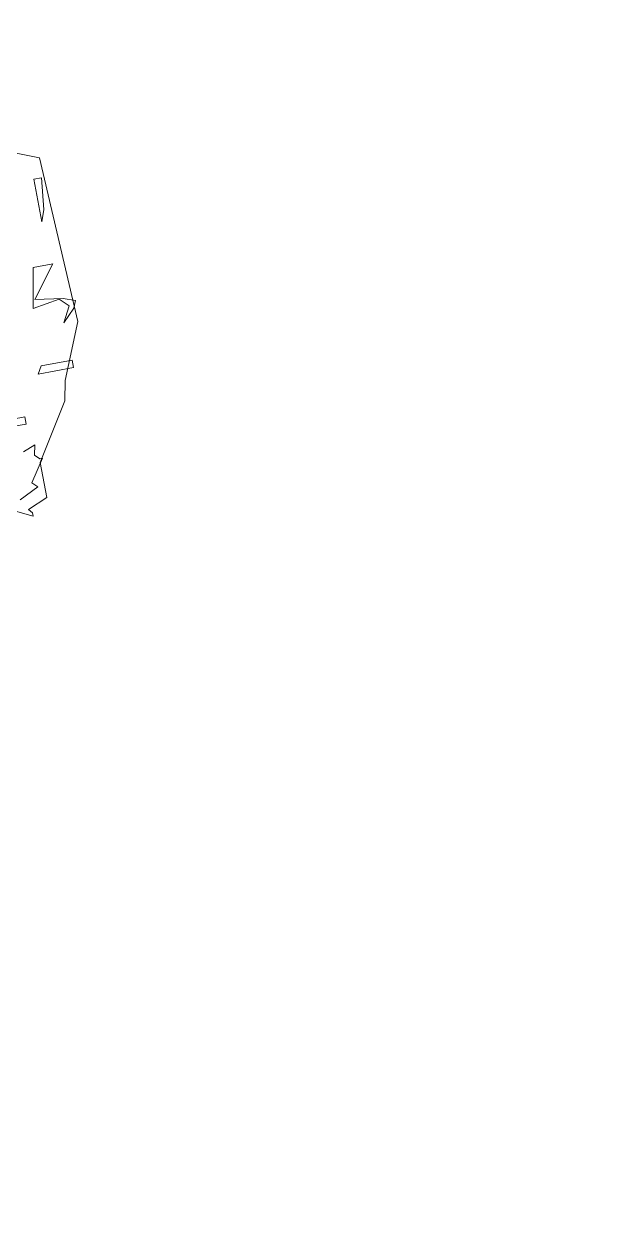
# Model space of a CAD drawing. Header units: millimetres. Extents: x 1418 to 1811, y 1796 to 1956.
# Drawn here: x 1496.643 to 1496.989, y 1821.543 to 1822.252 of the extents above; entities that cross this region are included whole.
import ezdxf

# ---------------------------------------------------------------- set-up
doc = ezdxf.new("R2010")
doc.units = ezdxf.units.MM
doc.layers.add('ARBRE', color=251, linetype='Continuous', lineweight=13)
doc.layers.add('VEGETAIS', color=3, linetype='Continuous')

# ---------------------------------------------------------------- blocks, each defined once
blk = doc.blocks.new('WMF26', base_point=(0, 0.001))
at = {"color": 85}
blk.add_lwpolyline([(12.635, -5.737), (13.158, -5.948), (13.223, -7.418), (13.02, -7.905), (12.984, -8.079), (12.671, -8.567), (12.671, -8.88), (12.496, -8.953), (12.525, -8.989), (12.525, -9.018), (12.111, -8.814)], dxfattribs=at)
at = {"color": 106}
for points in [[(13.142, -6.124), (13.112, -6.4), (13.076, -6.502), (13.076, -6.124), (13.142, -6.124), (13.142, -6.124)], [(12.89, -7.159), (13.136, -7.195), (13.238, -7.232), (13.209, -7.297), (13.1, -7.407), (13.173, -7.268), (13.1, -7.195), (12.86, -7.232), (12.926, -6.882), (13.1, -6.882), (12.89, -7.159), (12.89, -7.159)], [(13.112, -7.805), (12.798, -7.805), (12.836, -7.739), (13.112, -7.739), (13.112, -7.805), (13.112, -7.805)], [(12.506, -8.152), (12.613, -8.152), (12.613, -8.215), (12.506, -8.215)], [(12.546, -8.451), (12.653, -8.407), (12.635, -8.497), (12.675, -8.536), (12.698, -8.536), (12.568, -8.729), (12.613, -8.773), (12.439, -8.858)]]:
    blk.add_lwpolyline(points, dxfattribs=at)
blk = doc.blocks.new('T2_02')
at = {"xscale": 0.3499999999999943, "yscale": 0.3499999999999943, "zscale": 0.3499999999999943}
blk.add_blockref('WMF26', (-2.2399, 1.997), dxfattribs=at)

msp = doc.modelspace()

# ---------------------------------------------------------------- linework, layer by layer
at = {"layer": 'VEGETAIS'}
msp.add_open_spline([(1494.70087, 1820.89044), (1495.71576, 1820.71778), (1496.87122, 1820.91343), (1497.65307, 1822.37956), (1497.90745, 1822.62789), (1497.96545, 1822.67505)], degree=3, knots=[29.781459, 29.781459, 29.781459, 29.781459, 32.934022, 33.924037, 34.207316, 34.207316, 34.207316, 34.207316], dxfattribs=at)

# ---------------------------------------------------------------- block references
at = {"layer": 'ARBRE', "xscale": 0.1918409178794672, "yscale": 0.1918409178794672, "zscale": 0.1918409178794672, "rotation": 10.65514725593884}
msp.add_blockref('T2_02', (1496.20321, 1822.10615), dxfattribs=at)

doc.saveas('drawing.dxf')
